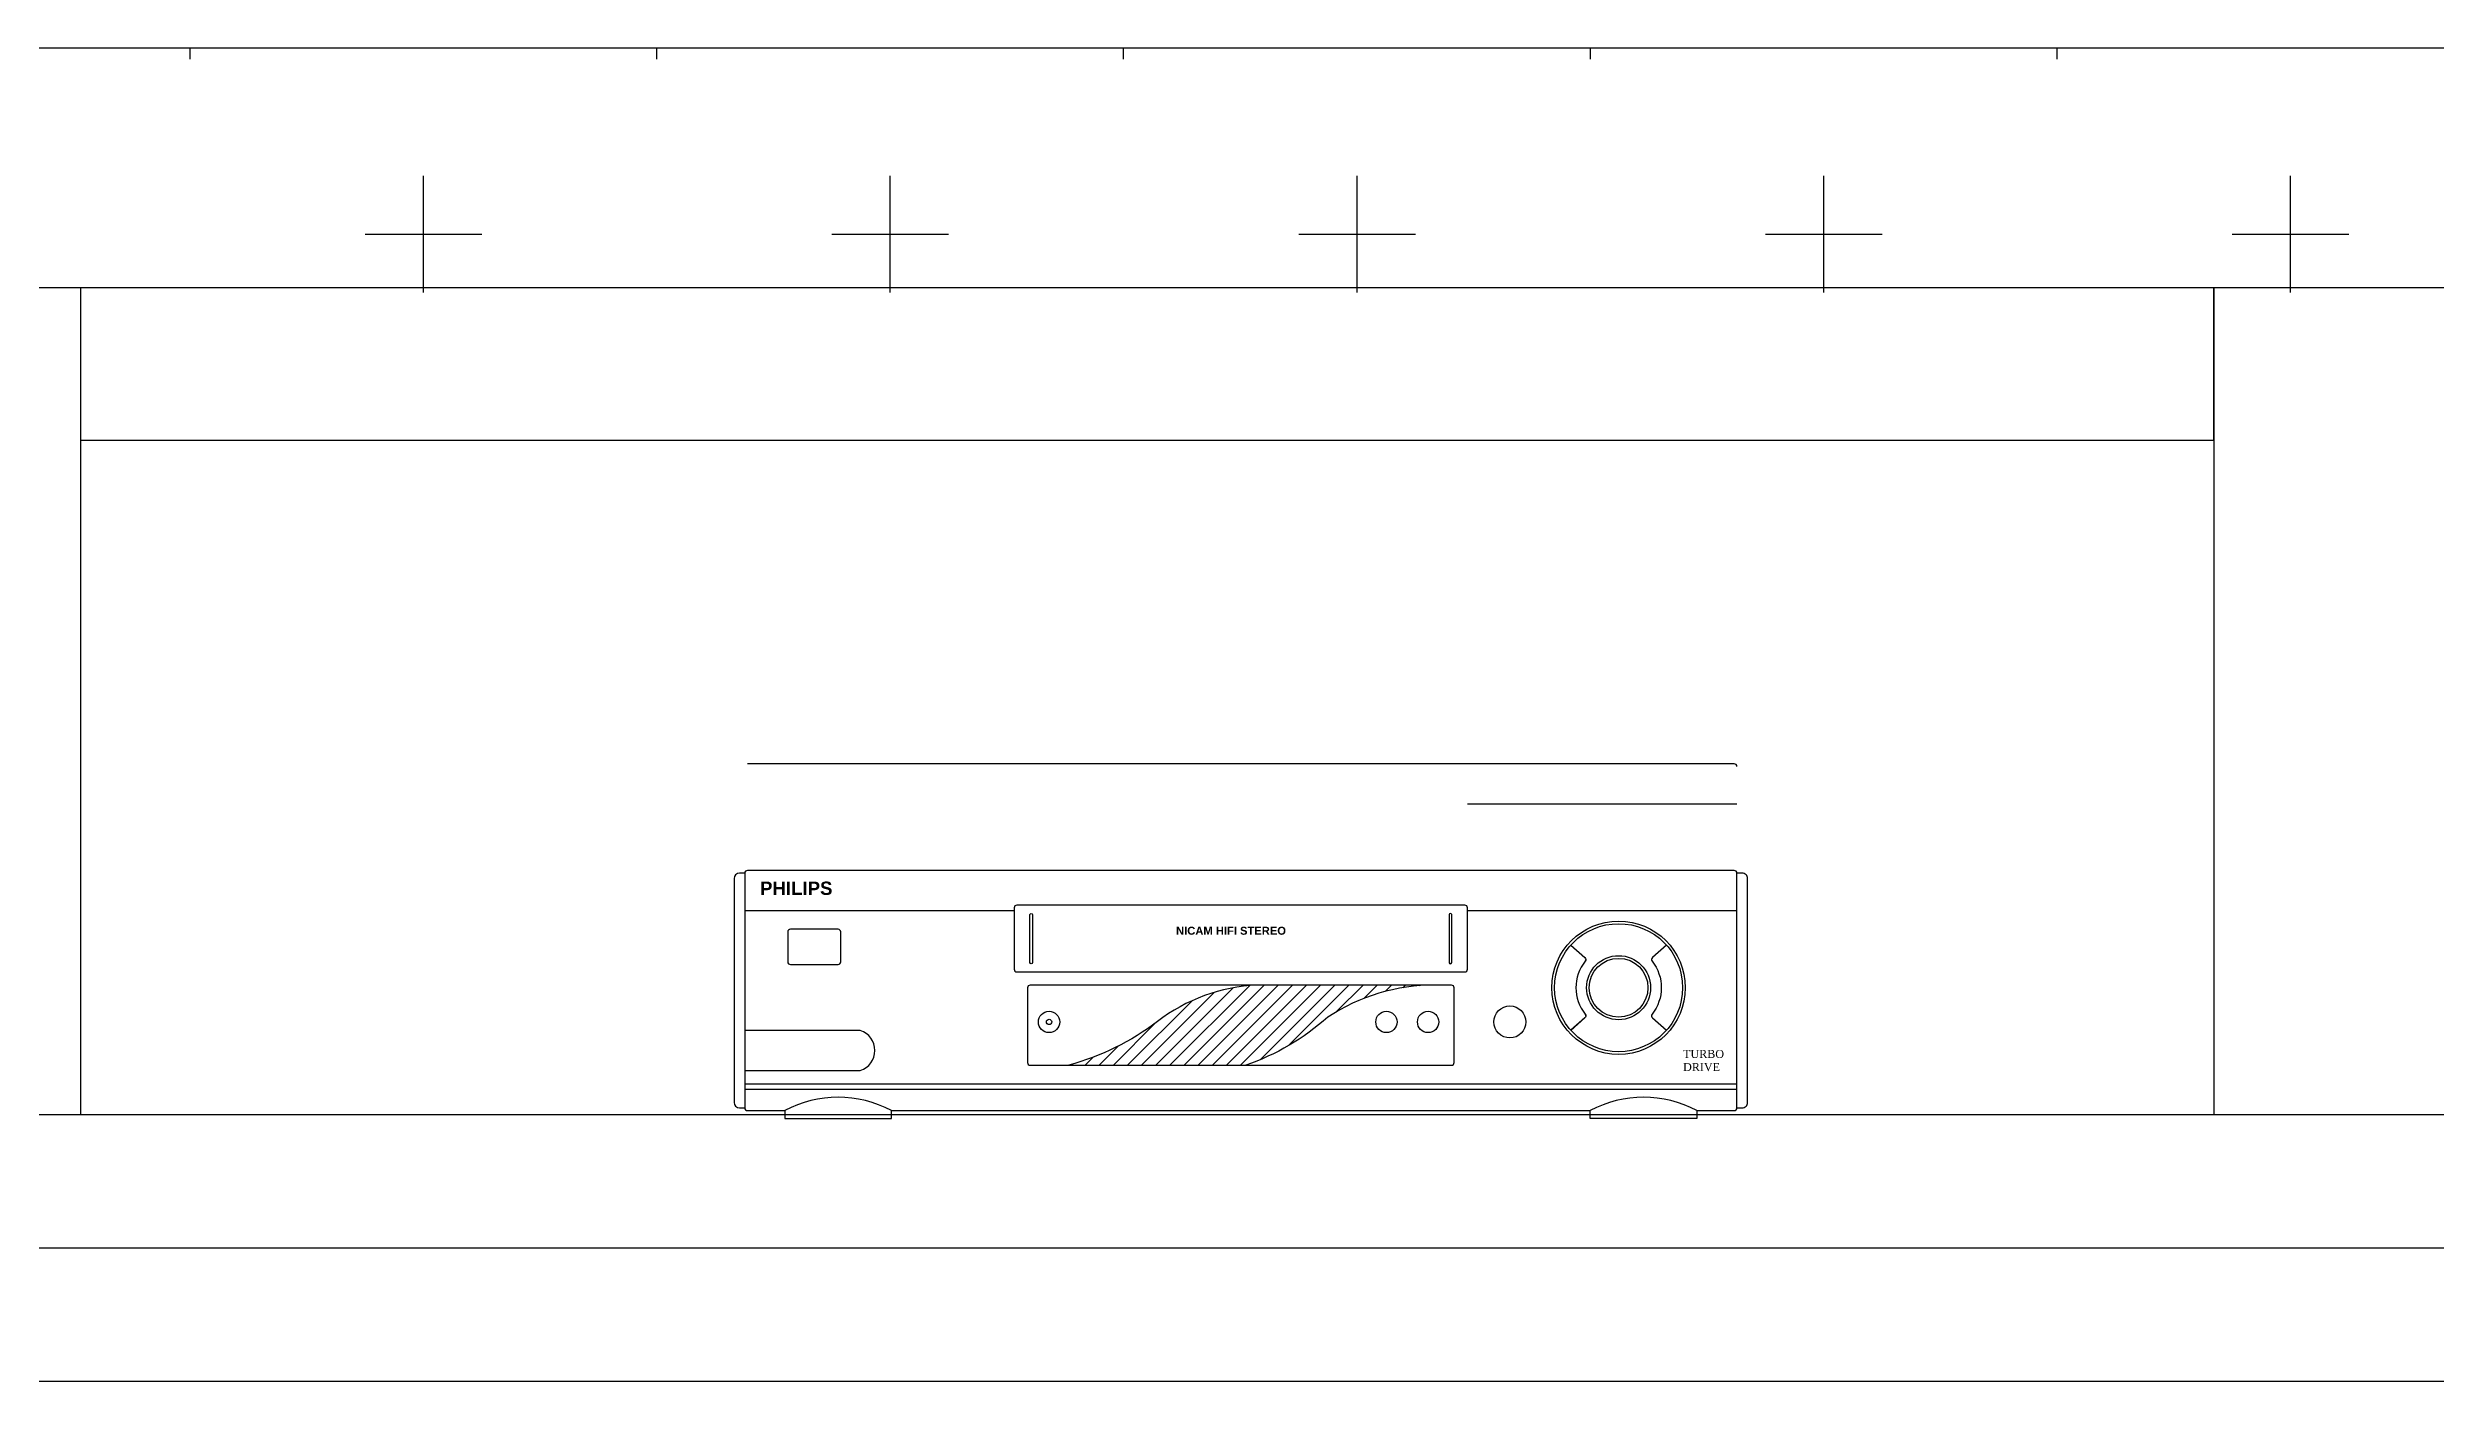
# Model space of a CAD drawing. Header units: millimetres. Extents: x 450898 to 739469, y -912654 to -458543.
# Drawn here: x 481568 to 482464, y -870968 to -870468 of the extents above; entities that cross this region are included whole.
import ezdxf

# ---------------------------------------------------------------- set-up
doc = ezdxf.new("R2010")
doc.units = ezdxf.units.MM
doc.header["$MEASUREMENT"] = 0
doc.layers.get('0').update_dxf_attribs({"linetype": 'CONTINUOUS'})
doc.layers.get('DEFPOINTS').update_dxf_attribs({"linetype": 'CONTINUOUS'})
doc.layers.add('FIXTURE', color=2, linetype='CONTINUOUS')
doc.styles.add('HT2', font='swisseb.ttf')
doc.styles.add('STYLE5', font='dutchi.ttf')

# ---------------------------------------------------------------- blocks, each defined once
blk = doc.blocks.new('A$C026C4FCD')
h = blk.add_hatch()
h.set_pattern_fill('ANSI31,_O', color=8, scale=30)
h.set_pattern_definition([(45, (-52668.9562, 3298.692), (-2.65165043, 2.65165043), [])])
h.paths.add_polyline_path([(191.83, 20, 0.099337), (222.6, 38, -0.146364), (261.89, 50), (195.98, 50, 0.152166), (159.24, 36.78, -0.09688), (125.5, 20)])
at = {"color": 4}
for p, q in [((0, 90), (0, 6)), ((4, 92), (2, 92)), ((375, 93), (5, 93)), ((2, 4), (4, 4)), ((5, 3), (19, 3)), ((19, 3), (19, 0)), ((19, 0), (59, 0)), ((59, 0), (59, 3)), ((321, 0), (321, 3)), ((361, 0), (321, 0)), ((361, 3), (375, 3)), ((361, 3), (361, 0))]:
    blk.add_line(p, q, dxfattribs=at)
for p, q in [((4, 92), (4, 4)), ((376, 4), (376, 92)), ((4, 78), (105, 78)), ((275, 78), (376, 78)), ((4, 13), (376, 13)), ((4, 11), (376, 11))]:
    blk.add_line(p, q)
blk.add_lwpolyline([(376, 4), (378, 4, 0.414214), (380, 6), (380, 90, 0.414214), (378, 92), (376, 92)], format="xyb", dxfattribs=at)
for points in [[(106, 55), (274, 55, 0.414214), (275, 56), (275, 79, 0.414214), (274, 80), (106, 80, 0.414214), (105, 79), (105, 56, 0.414214)], [(110.92, 76.5, -0.893923), (111.92, 76.5), (111.92, 58.5, -0.893923), (110.92, 58.5)], [(269.08, 76.5, 0.893923), (268.08, 76.5), (268.08, 58.5, 0.893923), (269.08, 58.5)], [(21.1, 57.77), (38.96, 57.77, 0.414214), (39.96, 58.77), (39.96, 69.99, 0.414214), (38.96, 70.99), (21.1, 70.99, 0.414214), (20.1, 69.99), (20.1, 58.77, 0.414214)], [(111, 20), (269, 20, 0.414214), (270, 21), (270, 49, 0.414214), (269, 50), (111, 50, 0.414214), (110, 49), (110, 21, 0.414214)]]:
    blk.add_lwpolyline(points, format="xyb", close=True)
for points in [[(313.76, 65.06), (319, 60.38, -0.397078), (319.12, 59.01, 0.348408), (319.12, 39.13, -0.397078), (319, 37.76), (313.76, 33.08)], [(349.55, 65.06), (344.3, 60.38, 0.397078), (344.19, 59.01, -0.348408), (344.19, 39.13, 0.397078), (344.3, 37.76), (349.55, 33.08)], [(195.98, 50, 0.1544), (158.78, 36.43, -0.095406), (125.5, 20, -0.097164)], [(262.72, 50, 0.149294), (222.6, 38, -0.099337), (191.83, 20, -0.097164)], [(4, 18.02), (47.32, 18.02, 0.730197), (47.32, 33.02), (4, 33.02)]]:
    blk.add_lwpolyline(points, format="xyb")
blk.add_lwpolyline([(59, 3), (321, 3)], dxfattribs=at)
for centre, radius in [((331.65, 49.07), 25), ((331.65, 49.07), 24), ((331.65, 49.07), 12), ((331.65, 49.07), 11), ((118.1, 36.22), 4), ((118.1, 36.22), 1), ((244.6, 36.22), 4), ((260.23, 36.22), 4), ((290.89, 36.22), 6)]:
    blk.add_circle(centre, radius)
for centre, radius, start, end in [((2, 90), 2, 90, 180), ((5, 92), 1, 90, 180), ((375, 92), 1, 0, 90), ((2, 6), 2, 180, 270), ((5, 4), 1, 180, 270), ((375, 4), 1, 270, 0)]:
    blk.add_arc(centre, radius, start, end, dxfattribs=at)
for centre in [(39, -34.5), (341, -34.5)]:
    blk.add_arc(centre, 42.5, 61.92751, 118.07249)
at = {"color": 44, "linetype": 'ByBlock', "style": 'HT2'}
for s, height, p in [('PHILIPS', 5, (9.72, 83.85)), ('NICAM HIFI STEREO', 3, (165.72, 68.92))]:
    blk.add_text(s, height=height, dxfattribs=at).set_placement(p)
at = {"style": 'STYLE5'}
for s, p in [('TURBO', (355.82, 22.73)), ('DRIVE', (355.82, 17.82))]:
    blk.add_text(s, height=3, dxfattribs=at).set_placement(p)
blk = doc.blocks.new('FHFH')
at = {"color": 4}
blk.add_line((131634.21, -6477.26), (131264.21, -6477.26), dxfattribs=at)
for p, q in [((131534.21, -6492.26), (131635.21, -6492.26)), ((131635.21, -6606.26), (131635.21, -6518.26))]:
    blk.add_line(p, q)
blk.add_lwpolyline([(131635.21, -6606.26), (131637.21, -6606.26, 0.414214), (131639.21, -6604.26), (131639.21, -6520.26, 0.414214), (131637.21, -6518.26), (131635.21, -6518.26)], format="xyb", dxfattribs=at)
for points in [[(131572.97, -6545.2), (131578.21, -6549.88, -0.397078), (131578.32, -6551.25, 0.348408), (131578.32, -6571.14, -0.397078), (131578.21, -6572.5), (131572.97, -6577.19)], [(131608.76, -6545.2), (131603.51, -6549.88, 0.397078), (131603.4, -6551.25, -0.348408), (131603.4, -6571.14, 0.397078), (131603.51, -6572.5), (131608.76, -6577.19)]]:
    blk.add_lwpolyline(points, format="xyb")
for radius in [25, 24, 12, 11]:
    blk.add_circle((131590.86, -6561.19), radius)
blk.add_arc((131634.21, -6478.26), 1, 0, 90, dxfattribs=at)
at = {"layer": 'FIXTURE', "color": 4}
for p, q in [((132514.09, -6298.76), (130314.09, -6298.76)), ((131014.09, -6298.76), (131014.09, -6608.76)), ((131814.09, -6298.76), (131814.09, -6608.76)), ((130314.09, -6608.76), (132514.09, -6608.76)), ((130414.09, -6658.76), (132414.09, -6658.76))]:
    blk.add_line(p, q, dxfattribs=at)
blk.add_lwpolyline([(131014.09, -6355.95), (131814.09, -6355.95), (131814.09, -6298.76), (131014.09, -6298.76)], dxfattribs=at)
at = {"color": 0}
blk.add_blockref('A$C026C4FCD', (131259.21, -6610.26), dxfattribs=at)

msp = doc.modelspace()

# ---------------------------------------------------------------- linework, layer by layer
at = {"layer": 'DEFPOINTS'}
for p, q in [((480382.69, -870467.59), (483682.69, -870467.59)), ((479512.69, -870967.59), (485297.69, -870967.59))]:
    msp.add_line(p, q, dxfattribs=at)
at = {"layer": 'DEFPOINTS', "color": 44}
for p, q in [((481621.87, -870471.88), (481621.87, -870467.59)), ((481796.87, -870471.88), (481796.87, -870467.59)), ((481971.87, -870471.88), (481971.87, -870467.59)), ((482146.87, -870471.88), (482146.87, -870467.59)), ((482321.87, -870471.88), (482321.87, -870467.59)), ((481709.37, -870559.38), (481709.37, -870515.62)), ((481884.37, -870559.38), (481884.37, -870515.62)), ((482059.37, -870559.38), (482059.37, -870515.62)), ((482234.37, -870559.38), (482234.37, -870515.62)), ((482409.37, -870559.38), (482409.37, -870515.62)), ((481687.5, -870537.5), (481731.25, -870537.5)), ((481862.5, -870537.5), (481906.25, -870537.5)), ((482037.5, -870537.5), (482081.25, -870537.5)), ((482212.5, -870537.5), (482256.25, -870537.5)), ((482387.5, -870537.5), (482431.25, -870537.5))]:
    msp.add_line(p, q, dxfattribs=at)

# ---------------------------------------------------------------- block references
at = {"color": 4}
msp.add_blockref('FHFH', (350566.6, -864258.83), dxfattribs=at)

doc.saveas('drawing.dxf')
